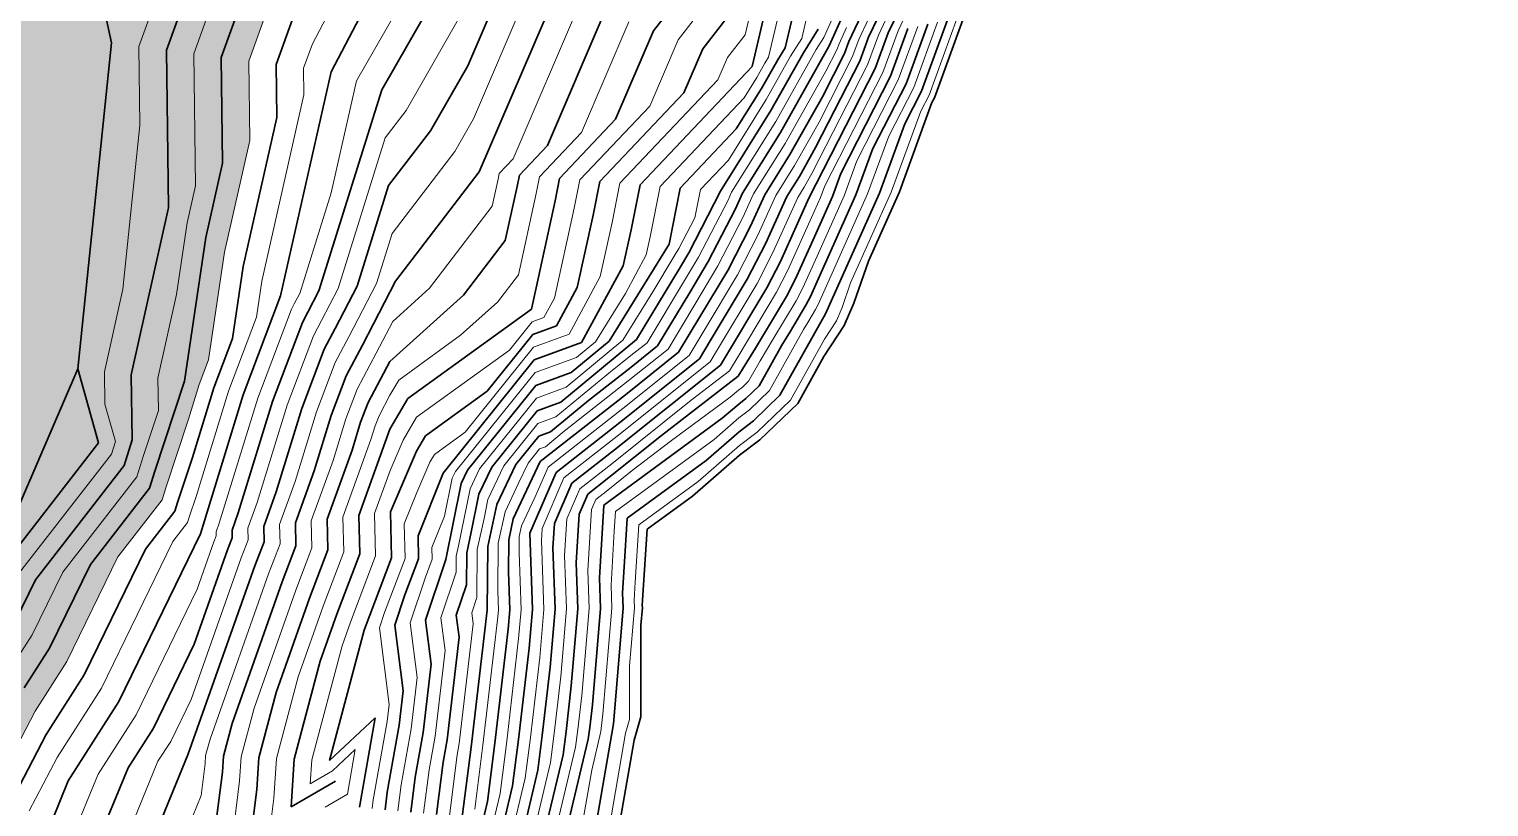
# Model space of a CAD drawing. Header units: millimetres. Extents: x -859836 to 307983, y -308065 to 649894.
# Drawn here: x -597752 to -501243, y -78837 to -27397 of the extents above; entities that cross this region are included whole.
import ezdxf

# ---------------------------------------------------------------- set-up
doc = ezdxf.new("R2010")
doc.units = ezdxf.units.MM
for name, color, linetype, lineweight in [('A-DETL-MBND', 5, 'Continuous', 9), ('C-TOPO', 7, 'Continuous', 9), ('C-TOPO-MAJR', 7, 'Continuous', 35), ('C-TOPO-MINR', 7, 'Continuous', 9)]:
    doc.layers.add(name, color=color, linetype=linetype, lineweight=lineweight)

msp = doc.modelspace()

# ---------------------------------------------------------------- hatches: boundary and pattern name
at = {"layer": 'A-DETL-MBND', "transparency": 33554585}
h = msp.add_hatch(color=1, dxfattribs=at)
h.paths.add_polyline_path([(-759872, -147838), (-751409, -147225), (-749609, -147143), (-733854, -145290), (-730653, -145570), (-721745, -145172), (-720814, -144887), (-719370, -144842), (-700946, -141995), (-695529, -141498), (-691142, -140868), (-678862, -139709), (-676064, -138561), (-673339, -137902), (-666588, -136592), (-665513, -135889), (-664558, -135218), (-662197, -133772), (-661519, -132852), (-659949, -130928), (-651084, -125443), (-650822, -125228), (-650213, -124939), (-646382, -122722), (-642214, -121295), (-640352, -120839), (-632919, -116639), (-632407, -116545), (-631232, -115977), (-624031, -110102), (-618435, -105784), (-615716, -103869), (-610671, -99638), (-609303, -97431), (-608187, -95168), (-606545, -92038), (-605546, -89814), (-602862, -83094), (-597357, -72506), (-595184, -69076), (-591888, -62294), (-588957, -58521), (-588686, -57663), (-586782, -51788), (-586421, -50671), (-585891, -49261), (-584837, -42142), (-583168, -34750), (-583236, -29503), (-581474, -24626), (-579291, -20446), (-577288, -10529), (-577844, -8379), (-576716, -5129), (-576923, -622), (-576761, 3433), (-577514, 8400), (-584433, 17478), (-591451, 26894), (-592059, 27631), (-594253, 29365), (-596698, 31520), (-606682, 39522), (-614114, 48456), (-617877, 53657), (-619367, 54812), (-621388, 57245), (-626371, 64609), (-630225, 76139), (-631882, 80641), (-631321, 82021), (-631047, 88615), (-629216, 99080), (-628971, 99848), (-627656, 101469), (-625202, 104951), (-622310, 108328), (-621916, 108853), (-618287, 112790), (-616954, 119597), (-611965, 123985), (-607391, 123672), (-603528, 125761), (-599346, 128280), (-596175, 130112), (-593901, 131920), (-587341, 139484), (-579017, 149394), (-573792, 168423), (-559581, 167597), (-555765, 171191), (-554261, 171958), (-551262, 173126), (-545079, 176205), (-536568, 178750), (-529133, 181370), (-526344, 189128), (-597518, 189128), (-597518, 207194), (-600686, 199575), (-609478, 188948), (-615919, 179175), (-616544, 177848), (-622914, 167950), (-630994, 157392), (-633191, 154309), (-645163, 133248), (-651286, 125168), (-651764, 119294), (-657364, 118029), (-668886, 104497), (-672322, 98230), (-678809, 91777), (-686744, 84898), (-689449, 82017), (-695207, 77404), (-695380, 71893), (-694273, 69271), (-689492, 45636), (-683652, 33844), (-677737, 19772), (-662028, -2904), (-651984, -24980), (-650691, -30222), (-651908, -42347), (-653635, -63919), (-656698, -68818), (-662024, -76036), (-666896, -86650), (-667567, -88913), (-681751, -105555), (-682213, -106748), (-682594, -107406), (-685917, -108622), (-692036, -110612), (-701719, -112727), (-713390, -117126), (-713858, -117303), (-715899, -118114), (-726309, -122425), (-732752, -123814), (-746954, -124818), (-750353, -125277), (-753407, -127865), (-764669, -132928), (-770641, -133394), (-784358, -129387), (-766211, -147534), (-765162, -147452), (-761763, -147700)])
h.paths.add_polyline_path([(-165073, -63985), (-152433, -63128), (-147212, -62558), (-145468, -61769), (-136004, -54982), (-133768, -53767), (-129949, -51511), (-119584, -45141), (-108212, -38110), (-106147, -37513), (-103534, -36430), (-95440, -33679), (-85435, -28121), (-81217, -27620), (-70310, -23490), (-69569, -23057), (-66354, -22120), (-63531, -20738), (-60354, -18737), (-51173, -14112), (-47726, -11549), (-46080, -8030), (-42098, 1247), (-71582, -3952), (-102491, 171344), (-31433, 183873), (-10665, 66090), (-8344, 71188), (-5480, 80840), (-4976, 82926), (-4345, 84088), (-2338, 91567), (-1942, 95428), (-648, 97607), (-1071, 98220), (-2510, 100800), (-3468, 101999), (-4531, 105589), (-4872, 106391), (-4883, 106838), (-4266, 108209), (-3836, 109670), (-3397, 110774), (-3406, 111243), (-3028, 112006), (-3263, 112804), (-5003, 115819), (-4795, 118868), (-5263, 125250), (-6517, 126820), (-6835, 127207), (-7506, 127369), (-7948, 127596), (-9992, 128520), (-10488, 129121), (-11669, 131806), (-11797, 132101), (-12046, 133135), (-12559, 133970), (-14267, 135969), (-16205, 140122), (-18451, 143457), (-18982, 145256), (-19057, 146525), (-18964, 150253), (-18988, 154876), (-19576, 155921), (-19786, 160906), (-20496, 162914), (-20826, 165369), (-20799, 166915), (-20107, 172970), (-19517, 173820), (-19312, 174558), (-18670, 176101), (-17060, 179067), (-15517, 180705), (-13911, 185702), (-4262, 188301), (-1645, 188923), (-105, 188210), (8503, 183584), (10926, 183912), (12005, 184043), (13640, 184361), (15131, 185109), (17172, 186245), (21649, 186967), (26966, 189922), (27822, 190382), (28403, 191056), (32119, 193617), (35169, 195832), (37685, 197143), (44902, 200225), (45756, 200160), (48502, 199127), (50290, 198574), (51191, 198365), (51921, 198324), (52221, 198344), (54759, 197846), (56032, 196790), (56464, 196469), (57692, 196367), (59108, 196361), (60941, 197154), (66233, 199839), (70130, 201192), (73048, 200979), (76924, 206128), (82127, 208080), (85344, 208780), (86075, 208372), (88573, 207914), (89729, 206890), (91276, 205317), (93776, 203937), (94137, 202344), (94391, 199786), (122336, 197831), (121797, 189716), (125647, 199482), (126089, 201383), (126324, 204787), (126905, 208036), (127554, 210427), (128482, 214073), (128746, 220996), (128473, 222544), (126624, 223852), (126936, 229764), (121612, 232554), (119877, 233364), (114690, 236608), (111762, 238823), (110636, 246522), (110029, 247546), (108783, 253509), (107371, 255011), (105531, 255323), (97841, 258447), (94527, 260036), (90352, 264357), (89017, 265316), (86132, 267662), (83932, 268416), (81219, 269590), (78181, 270815), (77485, 271254), (76016, 271688), (70070, 272996), (65720, 273763), (60235, 273305), (58972, 273395), (52899, 270581), (50487, 269940), (48782, 269681), (44888, 271379), (44155, 271664), (36008, 276151), (32279, 278102), (30572, 279889), (26209, 282046), (25647, 282628), (25305, 282619), (16014, 287701), (12948, 288678), (12218, 290013), (5109, 293561), (1173, 293491), (996, 295848), (-846, 297677), (-3706, 301772), (-4254, 303671), (-5166, 310755), (-5514, 312595), (-5824, 313912), (-11263, 323566), (-11006, 329168), (-11128, 331667), (-19570, 300160), (-119951, 327057), (-119803, 323213), (-126677, 316885), (-131916, 309583), (-138039, 307127), (-139811, 306218), (-145009, 304770), (-152454, 299923), (-155529, 293631), (-156974, 291356), (-164244, 289138), (-169538, 285729), (-171473, 283227), (-175794, 279460), (-179077, 276921), (-181978, 270226), (-183799, 266060), (-186962, 261812), (-188195, 260364), (-189518, 257544), (-192219, 254304), (-192584, 253707), (-193666, 250905), (-195467, 243388), (-196196, 242827), (-194515, 241920), (-193117, 240272), (-191870, 238552), (-189445, 238099), (-187379, 238829), (-181196, 237496), (-175260, 234188), (-174712, 233864), (-173921, 232781), (-172965, 231563), (-172393, 230212), (-171401, 229395), (-170346, 228036), (-168731, 226171), (-166947, 224795), (-166149, 223746), (-163251, 221790), (-159390, 213002), (-157244, 207107), (-158125, 203750), (-158684, 200374), (-157805, 198095), (-156223, 195786), (-156238, 193540), (-155648, 190949), (-154491, 184489), (-154880, 182143), (-154447, 180199), (-153070, 178898), (-149834, 176505), (-139965, 171530), (-138126, 170600), (-129357, 164765), (-128806, 164582), (-125625, 162125), (-121962, 159155), (-118169, 147987), (-115529, 142356), (-110100, 136364), (-104170, 130983), (-102874, 130179), (-102493, 125049), (-102587, 124307), (-102565, 123298), (-101236, 116731), (-101075, 108354), (-100903, 103207), (-100752, 100763), (-102347, 94828), (-103663, 92538), (-105020, 75873), (-113779, 78871), (-115927, 80336), (-116767, 79773), (-118030, 78279), (-120019, 71407), (-121727, 70570), (-124911, 67739), (-132123, 62869), (-134503, 61669), (-142143, 63655), (-144511, 65162), (-146330, 66255), (-93930, -25754), (-156629, -61462), (-204703, 22951), (-203169, 15882), (-200858, 9097), (-201011, 7340), (-201672, 4283), (-201800, 3453), (-202205, -1962), (-203074, -4336), (-205085, -7779), (-205398, -8805), (-204303, -12916), (-199204, -23507), (-197559, -24806), (-188446, -36297), (-186232, -39786), (-180001, -45528), (-178692, -50309), (-178316, -54011), (-176500, -58311), (-174921, -60229), (-168457, -62865), (-166443, -63531)])
h.paths.add_polyline_path([(-36382, 9575), (-36325, 9655), (-34497, 11838), (-31400, 15158), (-30158, 17103), (-28972, 19503), (-28725, 20204), (-24454, 28194), (-23969, 29653), (-22045, 35862), (-19945, 43004), (-18884, 49386), (-18505, 51142), (-18308, 51427), (-16088, 53703), (-14034, 56286), (-13124, 58389), (-12183, 60477), (-11466, 63512), (-44854, 57625), (-36383, 9584)])
h.paths.add_polyline_path([(-209307, 23977), (-205832, 24933), (-214036, 39337), (-155029, 72942), (-156196, 75860), (-157267, 77483), (-160083, 79252), (-162327, 81007), (-168562, 82322), (-171974, 82266), (-174895, 81970), (-178745, 82443), (-179832, 82459), (-182806, 83026), (-187870, 82820), (-190987, 82764), (-196740, 84867), (-206215, 90085), (-217797, 93191), (-220523, 94762), (-239193, 68099), (-236586, 66371), (-231472, 54327), (-229323, 51595), (-228392, 47968), (-224245, 38986), (-223941, 37016), (-223700, 36083), (-223413, 35510), (-223235, 34196), (-219932, 30913), (-219720, 30002), (-218890, 29933), (-218583, 30355), (-217413, 29932), (-217322, 28983), (-216667, 27680), (-215596, 26462), (-211752, 24276), (-211629, 24261)])
h.paths.add_polyline_path([(-104493, 32511), (-108740, 34478), (-111033, 34745), (-118279, 38197), (-121109, 39560), (-122686, 40146), (-124886, 42576), (-127774, 45075), (-127284, 49019), (-127353, 51467), (-126249, 53628), (-124638, 56522), (-122874, 56919), (-121333, 61662), (-118149, 64493), (-116851, 64289), (-109895, 61749), (-101431, 62897), (-97222, 57624), (-96994, 51839), (-95461, 45135), (-95182, 39024), (-97809, 35660), (-102505, 32673), (-103546, 32588)])
h.paths.add_polyline_path([(113952, 54850), (115144, 57676), (119371, 59200), (123981, 58308), (134122, 70221), (135206, 75484), (130794, 79482), (129640, 81238), (129018, 81691), (127052, 82907), (123829, 87412), (118436, 89438), (114649, 87913), (114523, 86104), (79787, 88533), (80974, 86559), (82982, 83414), (85870, 80693), (86415, 79732), (87156, 79254), (93254, 77937), (101112, 77088), (101690, 76657), (110303, 71926), (111655, 70038), (112330, 66003), (112029, 63955), (112025, 61722), (110833, 58895), (111202, 55882), (113573, 54992)])
h.paths.add_polyline_path([(46473, 90893), (46450, 90966), (46450, 90942)])
h.paths.add_polyline_path([(114914, 91699), (116742, 96586), (117222, 99339), (116281, 100813), (115714, 103134), (115083, 94112)])
h.paths.add_polyline_path([(77815, 91772), (81254, 140961), (77947, 134003), (77391, 132850), (76263, 127858), (75504, 126378), (70686, 116776), (69491, 114040), (69325, 112455), (69905, 111212), (72496, 104740), (73767, 102718), (74214, 102059), (75304, 98529), (75680, 97769), (77652, 92229)])
h.paths.add_polyline_path([(-430559, 174792), (-396358, 223636), (-410299, 232491), (-417613, 235355), (-425156, 238606), (-444149, 250578), (-452510, 252436), (-452510, 191303), (-451929, 191053), (-450916, 184024), (-444554, 181215), (-442283, 180124), (-434174, 176436)])
h.paths.add_polyline_path([(-462933, 188895), (-462489, 189128), (-463513, 189128)])
h.paths.add_polyline_path([(20902, 189411), (-15527, 199172), (-17080, 193377), (-157146, 230908), (-144206, 279204), (-133097, 276228), (-125333, 305205), (85106, 248818), (77341, 219841), (66233, 222817), (60021, 199635), (26079, 208730), (21836, 192894)])
h.paths.add_polyline_path([(-305163, 308526), (-297168, 312758), (-330807, 321772), (-305961, 308938)])
h.paths.add_polyline_path([(-101365, 344853), (-99267, 352685), (-106132, 348019), (-107260, 346432), (-107015, 346367)])
h.paths.add_polyline_path([(-77617, 359195), (-72055, 379953), (-74944, 376393), (-78127, 372078), (-79002, 371144), (-83284, 366025), (-86114, 364172), (-90178, 362561), (-78095, 359323)])
h.paths.add_polyline_path([(-70949, 384081), (-49147, 465447), (10755, 449396), (10427, 451476), (10340, 452557), (9561, 454240), (5848, 461010), (3088, 465731), (3916, 466341), (3829, 466873), (4301, 472115), (5273, 480727), (5235, 481311), (1254, 490409), (398, 499801), (248, 500675), (1538, 508051), (2399, 515172), (5336, 526780), (6042, 528818), (11319, 535892), (14764, 542803), (21028, 556609), (22026, 559450), (25679, 567225), (23762, 595967), (26857, 602002), (42608, 602571), (44738, 607162), (48181, 613963), (49550, 615647), (53154, 622325), (47956, 649894), (47874, 649894), (42817, 647426), (40858, 646138), (35158, 640491), (29786, 634475), (27764, 633773), (23010, 631806), (12648, 627092), (6576, 623443), (5459, 622546), (3132, 622423), (937, 621697), (-3757, 621182), (-10336, 620725), (-17509, 618636), (-20466, 617651), (-26978, 615727), (-29360, 614862), (-36198, 612616), (23495, 596621), (-6839, 483415), (-62468, 498321), (-61154, 491830), (-59928, 489468), (-56843, 481884), (-56752, 481249), (-55996, 465839), (-55728, 464742), (-55062, 458604), (-54604, 453643), (-54849, 452204), (-55585, 448717), (-57347, 441004), (-59178, 436511), (-62836, 421846), (-64420, 417337), (-65373, 414138), (-67663, 409612), (-67833, 408961), (-68221, 406728), (-67446, 402371), (-67164, 401641), (-67454, 400728), (-68102, 398277), (-69211, 394395), (-69530, 393435), (-70271, 388744), (-70595, 386619)])
h.paths.add_polyline_path([(-72390, 518021), (-67541, 536118), (-118601, 549800), (-111350, 544573), (-102792, 541248), (-98322, 538930), (-89693, 534294), (-86179, 534292), (-80614, 527648), (-74938, 522052), (-72698, 518856)])
h.paths.add_polyline_path([(-136180, 559285), (-135118, 563249), (-136667, 559600)])
h.paths.add_polyline_path([(-54600, 584415), (-47886, 609472), (-50553, 609641), (-55313, 609698), (-62008, 606325), (-64948, 609251), (-80643, 608301), (-83770, 607896), (-87388, 606897), (-94432, 606828), (-97621, 607514), (-101540, 606576), (-111704, 601349), (-115028, 602044), (-116464, 600991), (-56960, 585047)])
h.paths.add_polyline_path([(-105893, 632098), (-77034, 642660), (-60117, 645580), (-52045, 639137), (-36907, 649894), (-98339, 649894), (-105228, 633665)])

# ---------------------------------------------------------------- linework, layer by layer
at = {"layer": 'C-TOPO', "lineweight": 35}
for p, q in [((-535934, -26542), (-537898, -31929)), ((-538062, -32251), (-540217, -38146)), ((-537898, -31929), (-538062, -32251)), ((-540217, -38146), (-542268, -42742)), ((-542268, -42742), (-543218, -45522)), ((-543218, -45522), (-543863, -46999)), ((-543863, -46999), (-545209, -49057)), ((-545209, -49057), (-546937, -52151)), ((-546937, -52151), (-549442, -54558)), ((-549442, -54558), (-550778, -55581)), ((-550778, -55581), (-553887, -58282)), ((-553887, -58282), (-556890, -60480)), ((-556890, -60480), (-557191, -65156)), ((-557191, -65156), (-557212, -65515)), ((-557212, -65515), (-557207, -65666)), ((-557207, -65666), (-557303, -66814)), ((-557303, -66814), (-557303, -72874)), ((-557303, -72874), (-557760, -74419)), ((-557760, -74419), (-559106, -82187))]:
    msp.add_line(p, q, dxfattribs=at)
at = {"layer": 'C-TOPO-MAJR'}
for p, q in [((-588682, -28783), (-585181, -19090)), ((-593750, -21697), (-592313, -28303)), ((-577790, -30223), (-573417, -21851)), ((-556472, -27510), (-551760, -21429)), ((-540949, -27645), (-537926, -21233)), ((-585051, -29263), (-582702, -22760)), ((-574440, -31411), (-569501, -22788)), ((-568749, -29812), (-566244, -23968)), ((-549957, -29870), (-548412, -23321)), ((-542252, -27932), (-540237, -23657)), ((-567997, -36837), (-562986, -25149)), ((-553214, -28690), (-550858, -25650)), ((-547768, -28634), (-546995, -25359)), ((-544857, -28504), (-543666, -25856)), ((-581421, -29743), (-580246, -26492)), ((-563487, -35095), (-559729, -26329)), ((-543554, -28218), (-542547, -26081)), ((-538761, -31504), (-537041, -26786)), ((-558977, -33354), (-556472, -27510)), ((-546557, -28960), (-545579, -27397)), ((-542825, -29504), (-542252, -27932)), ((-541809, -30004), (-540949, -27645)), ((-540793, -30504), (-539646, -27359)), ((-539777, -31004), (-538344, -27072)), ((-592313, -28303), (-594544, -49873)), ((-588547, -39209), (-588682, -28783)), ((-554467, -31612), (-553214, -28690)), ((-548257, -29415), (-547768, -28634)), ((-548079, -34227), (-544857, -28504)), ((-543841, -29004), (-543554, -28218)), ((-584961, -36258), (-585051, -29263)), ((-581375, -33241), (-581421, -29743)), ((-571218, -34124), (-568749, -29812)), ((-557361, -37691), (-549957, -29870)), ((-549331, -31323), (-548257, -29415)), ((-548705, -32775), (-546557, -28960)), ((-545753, -35224), (-542825, -29504)), ((-545305, -31864), (-543841, -29004)), ((-581133, -45032), (-577790, -30223)), ((-546202, -38583), (-541809, -30004)), ((-544088, -36938), (-540793, -30504)), ((-578599, -44711), (-574440, -31411)), ((-560020, -37477), (-554467, -31612)), ((-551000, -33994), (-549331, -31323)), ((-541973, -35294), (-539777, -31004)), ((-539859, -33649), (-538761, -31504)), ((-552043, -38118), (-548705, -32775)), ((-547453, -35679), (-545305, -31864)), ((-583602, -43106), (-581375, -33241)), ((-562679, -37264), (-558977, -33354)), ((-541538, -38242), (-539859, -33649)), ((-573986, -37739), (-571218, -34124)), ((-554702, -37904), (-551000, -33994)), ((-550582, -38234), (-548079, -34227)), ((-565338, -37051), (-563487, -35095)), ((-549122, -38350), (-547453, -35679)), ((-546827, -37131), (-545753, -35224)), ((-543093, -38356), (-541973, -35294)), ((-586071, -41179), (-584961, -36258)), ((-573531, -44068), (-567997, -36837)), ((-565485, -37793), (-565338, -37051)), ((-562974, -38749), (-562679, -37264)), ((-560462, -39705), (-560020, -37477)), ((-547662, -38467), (-546827, -37131)), ((-544647, -38470), (-544088, -36938)), ((-576065, -44389), (-573986, -37739)), ((-566272, -41376), (-565485, -37793)), ((-557950, -40661), (-557361, -37691)), ((-555439, -41617), (-554702, -37904)), ((-554147, -42194), (-552043, -38118)), ((-551052, -39277), (-550582, -38234)), ((-550061, -40437), (-549122, -38350)), ((-549070, -41597), (-547662, -38467)), ((-548079, -42756), (-546202, -38583)), ((-545836, -41134), (-544647, -38470)), ((-545471, -43684), (-543093, -38356)), ((-545106, -46235), (-541538, -38242)), ((-591010, -50272), (-588557, -39312)), ((-588557, -39312), (-588547, -39209)), ((-564548, -45915), (-562974, -38749)), ((-552856, -42771), (-551052, -39277)), ((-561512, -44482), (-560462, -39705)), ((-551564, -43349), (-550061, -40437)), ((-587477, -50671), (-586071, -41179)), ((-569040, -44992), (-566272, -41376)), ((-558475, -43050), (-557950, -40661)), ((-547088, -43916), (-545836, -41134)), ((-559409, -48027), (-555439, -41617)), ((-554759, -43217), (-554147, -42194)), ((-550272, -43926), (-549070, -41597)), ((-584305, -47851), (-583602, -43106)), ((-561225, -48129), (-558475, -43050)), ((-557593, -47924), (-554759, -43217)), ((-554079, -44816), (-552856, -42771)), ((-553399, -46416), (-551564, -43349)), ((-548981, -44503), (-548079, -42756)), ((-577516, -47205), (-576065, -44389)), ((-575708, -48291), (-573531, -44068)), ((-552720, -48016), (-550272, -43926)), ((-547689, -45080), (-547088, -43916)), ((-546097, -45075), (-545471, -43684)), ((-583598, -51580), (-581133, -45032)), ((-579325, -46118), (-578599, -44711)), ((-573900, -49378), (-569040, -44992)), ((-562886, -47022), (-561512, -44482)), ((-556205, -48347), (-554079, -44816)), ((-552040, -49616), (-548981, -44503)), ((-549728, -48489), (-547689, -45080)), ((-546398, -45658), (-546097, -45075)), ((-579686, -46796), (-579325, -46118)), ((-572725, -51837), (-564548, -45915)), ((-548110, -51616), (-545106, -46235)), ((-547417, -47362), (-546398, -45658)), ((-581658, -52034), (-579686, -46796)), ((-578240, -48560), (-577516, -47205)), ((-564451, -47596), (-562886, -47022)), ((-554816, -48770), (-553399, -46416)), ((-585537, -51125), (-584305, -47851)), ((-567462, -51336), (-564451, -47596)), ((-564354, -49277), (-561225, -48129)), ((-562595, -52065), (-557593, -47924)), ((-561910, -50097), (-559409, -48027)), ((-553428, -49193), (-552720, -48016)), ((-547989, -48296), (-547417, -47362)), ((-579719, -52489), (-578240, -48560)), ((-576793, -50324), (-575708, -48291)), ((-558689, -53404), (-553428, -49193)), ((-558324, -51578), (-554816, -48770)), ((-557958, -49751), (-556205, -48347)), ((-550871, -50358), (-549728, -48489)), ((-549491, -50987), (-547989, -48296)), ((-594544, -49873), (-600977, -64824)), ((-593160, -54762), (-594544, -49873)), ((-575347, -52088), (-573900, -49378)), ((-570376, -56756), (-564354, -49277)), ((-564257, -50958), (-561910, -50097)), ((-560780, -51962), (-557958, -49751)), ((-559055, -55231), (-552040, -49616)), ((-590948, -54537), (-591010, -50272)), ((-589437, -56625), (-587477, -50671)), ((-586956, -55724), (-585537, -51125)), ((-577779, -52943), (-576793, -50324)), ((-568773, -56567), (-564257, -50958)), ((-555934, -54267), (-550871, -50358)), ((-550370, -51832), (-549491, -50987)), ((-586435, -60776), (-583598, -51580)), ((-583928, -59392), (-581658, -52034)), ((-575840, -53398), (-575347, -52088)), ((-573900, -53852), (-572725, -51837)), ((-571550, -54296), (-567462, -51336)), ((-564160, -52639), (-562595, -52065)), ((-563966, -56000), (-558324, -51578)), ((-563281, -54033), (-560780, -51962)), ((-550839, -52191), (-550370, -51832)), ((-549868, -53306), (-548110, -51616)), ((-581421, -58007), (-579719, -52489)), ((-578914, -56622), (-577779, -52943)), ((-567171, -56378), (-564160, -52639)), ((-551930, -53138), (-550839, -52191)), ((-576407, -55237), (-575840, -53398)), ((-575960, -59563), (-573900, -53852)), ((-564063, -54319), (-563281, -54033)), ((-562917, -56718), (-558689, -53404)), ((-559763, -58873), (-551930, -53138)), ((-552988, -55919), (-550806, -54023)), ((-550806, -54023), (-549868, -53306)), ((-600977, -64824), (-593160, -54762)), ((-591479, -56265), (-590941, -54560)), ((-590941, -54560), (-590948, -54537)), ((-572138, -55304), (-571550, -54296)), ((-565569, -56189), (-564063, -54319)), ((-559420, -57058), (-555934, -54267)), ((-587936, -58701), (-586956, -55724)), ((-578055, -59805), (-576407, -55237)), ((-573865, -59320), (-572138, -55304)), ((-561867, -57436), (-559055, -55231)), ((-558210, -59742), (-552988, -55919)), ((-597341, -63812), (-591479, -56265)), ((-589797, -57769), (-589437, -56625)), ((-580150, -60048), (-578914, -56622)), ((-572037, -60902), (-570376, -56756)), ((-569196, -57453), (-568773, -56567)), ((-568015, -58151), (-567171, -56378)), ((-566835, -58848), (-565569, -56189)), ((-565744, -59789), (-563966, -56000)), ((-564653, -60730), (-562917, -56718)), ((-593706, -62800), (-589797, -57769)), ((-570208, -62484), (-569196, -57453)), ((-563022, -60105), (-561867, -57436)), ((-560818, -58154), (-559420, -57058)), ((-588116, -59273), (-587936, -58701)), ((-582245, -60291), (-581421, -58007)), ((-568522, -60666), (-568015, -58151)), ((-567431, -61607), (-566835, -58848)), ((-561392, -59480), (-560818, -58154)), ((-590071, -61788), (-588116, -59273)), ((-584340, -60534), (-583928, -59392)), ((-578007, -61842), (-578055, -59805)), ((-575900, -62108), (-575960, -59563)), ((-573793, -62374), (-573865, -59320)), ((-566042, -61168), (-565744, -59789)), ((-561585, -62703), (-561392, -59480)), ((-560050, -63689), (-559765, -58903)), ((-559765, -58903), (-559763, -58873)), ((-558374, -62283), (-558210, -59742)), ((-591828, -71871), (-586435, -60776)), ((-584328, -61043), (-584340, -60534)), ((-582221, -61309), (-582245, -60291)), ((-580114, -61575), (-580150, -60048)), ((-568819, -62045), (-568522, -60666)), ((-564480, -65787), (-564653, -60730)), ((-563119, -61716), (-563022, -60105)), ((-584630, -61839), (-584328, -61043)), ((-582825, -62901), (-582221, -61309)), ((-581019, -63964), (-580114, -61575)), ((-572001, -62429), (-572037, -60902)), ((-567480, -65837), (-567431, -61607)), ((-566066, -63283), (-566042, -61168)), ((-562981, -65762), (-563119, -61716)), ((-594115, -70109), (-590071, -61788)), ((-586844, -68085), (-584630, -61839)), ((-579214, -65026), (-578007, -61842)), ((-577409, -66088), (-575900, -62108)), ((-575603, -67151), (-573793, -62374)), ((-572906, -64817), (-572001, -62429)), ((-571542, -66494), (-570208, -62484)), ((-568844, -64160), (-568819, -62045)), ((-561481, -65737), (-561585, -62703)), ((-558516, -64676), (-558374, -62283)), ((-596402, -68348), (-593706, -62800)), ((-587253, -75394), (-582825, -62901)), ((-565980, -65812), (-566066, -63283)), ((-559982, -65712), (-560050, -63689)), ((-598689, -66586), (-597341, -63812)), ((-584341, -73333), (-581019, -63964)), ((-569511, -66165), (-568844, -64160)), ((-581428, -71272), (-579214, -65026)), ((-573573, -66822), (-572906, -64817)), ((-558482, -65687), (-558516, -64676)), ((-578516, -69212), (-577409, -66088)), ((-571174, -69395), (-571542, -66494)), ((-569327, -67616), (-569511, -66165)), ((-568531, -74890), (-567480, -65837)), ((-566086, -67087), (-565980, -65812)), ((-564693, -68338), (-564480, -65787)), ((-563300, -69588), (-562981, -65762)), ((-561907, -70838), (-561481, -65737)), ((-560513, -72089), (-559982, -65712)), ((-559120, -73339), (-558482, -65687)), ((-577901, -75782), (-575603, -67151)), ((-573022, -71174), (-573573, -66822)), ((-566963, -74632), (-566086, -67087)), ((-598081, -70969), (-596402, -68348)), ((-589540, -73633), (-586844, -68085)), ((-570116, -74406), (-569327, -67616)), ((-565394, -74373), (-564693, -68338)), ((-580239, -75685), (-578516, -69212)), ((-571700, -73922), (-571174, -69395)), ((-596633, -74042), (-594115, -70109)), ((-563826, -74115), (-563300, -69588)), ((-582577, -75588), (-581428, -71272)), ((-573285, -73437), (-573022, -71174)), ((-562257, -73856), (-561907, -70838)), ((-595184, -77114), (-591828, -71871)), ((-560689, -73597), (-560513, -72089)), ((-584915, -75491), (-584341, -73333)), ((-574869, -72953), (-577901, -75782)), ((-575923, -78869), (-574869, -72953)), ((-560829, -83203), (-559120, -73339)), ((-600303, -81101), (-596633, -74042)), ((-591219, -76254), (-589540, -73633)), ((-574075, -77874), (-573285, -73437)), ((-572227, -76880), (-571700, -73922)), ((-564120, -76421), (-563826, -74115)), ((-562454, -75394), (-562257, -73856)), ((-560787, -74366), (-560689, -73597)), ((-570379, -75885), (-570116, -74406)), ((-569120, -79503), (-568531, -74890)), ((-567454, -78476), (-566963, -74632)), ((-565787, -77448), (-565394, -74373)), ((-562002, -79466), (-560787, -74366)), ((-594184, -92261), (-587253, -75394)), ((-584980, -76542), (-584915, -75491)), ((-582707, -77689), (-582577, -75588)), ((-580434, -78837), (-580239, -75685)), ((-570821, -79344), (-570379, -75885)), ((-564883, -85593), (-562454, -75394)), ((-600722, -90978), (-595184, -77114)), ((-594684, -84688), (-591219, -76254)), ((-585513, -80799), (-584980, -76542)), ((-580434, -78837), (-577509, -77130)), ((-572522, -79186), (-572227, -76880)), ((-565942, -84070), (-564120, -76421)), ((-583773, -86205), (-582707, -77689)), ((-574222, -79027), (-574075, -77874)), ((-567002, -82548), (-565787, -77448)), ((-568061, -81025), (-567454, -78476))]:
    msp.add_line(p, q, dxfattribs=at)
at = {"layer": 'C-TOPO-MINR'}
for p, q in [((-586867, -29023), (-583930, -20894)), ((-579018, -28358), (-575375, -21383)), ((-540298, -27502), (-537577, -21731)), ((-550408, -27760), (-549120, -22302)), ((-541600, -27788), (-539082, -22445)), ((-590497, -28543), (-588747, -23697)), ((-554843, -28100), (-551309, -23539)), ((-583236, -29503), (-581474, -24626)), ((-568373, -33325), (-564615, -24558)), ((-548862, -29252), (-547703, -24340)), ((-542903, -28075), (-541392, -24869)), ((-565742, -35966), (-561358, -25739)), ((-576115, -30817), (-573646, -26506)), ((-572829, -32767), (-569125, -26300)), ((-561232, -34225), (-558100, -26919)), ((-546673, -28015), (-546287, -26378)), ((-545218, -27951), (-544622, -26626)), ((-539269, -31254), (-537692, -26929)), ((-538253, -31754), (-536390, -26642)), ((-551586, -29280), (-550408, -27760)), ((-545707, -28732), (-545218, -27951)), ((-544206, -28361), (-543702, -27292)), ((-542317, -29754), (-541600, -27788)), ((-541301, -30254), (-540298, -27502)), ((-540285, -30754), (-538995, -27215)), ((-590430, -33756), (-590497, -28543)), ((-579606, -29983), (-579018, -28358)), ((-556722, -32483), (-554843, -28100)), ((-548392, -33501), (-545707, -28732)), ((-547407, -29187), (-546673, -28015)), ((-545081, -30184), (-544349, -28754)), ((-544349, -28754), (-544206, -28361)), ((-543333, -29254), (-542903, -28075)), ((-586753, -37767), (-586867, -29023)), ((-583168, -34750), (-583236, -29503)), ((-552212, -30741), (-551586, -29280)), ((-549644, -30596), (-549107, -29643)), ((-549107, -29643), (-548862, -29252)), ((-549018, -32049), (-547407, -29187)), ((-545978, -36903), (-542317, -29754)), ((-545529, -33544), (-543333, -29254)), ((-579583, -31732), (-579606, -29983)), ((-577787, -38221), (-576115, -30817)), ((-558690, -37584), (-552212, -30741)), ((-550478, -31932), (-549644, -30596)), ((-547766, -34953), (-545081, -30184)), ((-545145, -37761), (-541301, -30254)), ((-543030, -36116), (-540285, -30754)), ((-582368, -44069), (-579583, -31732)), ((-540916, -34471), (-539269, -31254)), ((-538802, -32826), (-538253, -31754)), ((-574213, -34575), (-572829, -32767)), ((-561349, -37371), (-556722, -32483)), ((-556031, -37798), (-550478, -31932)), ((-551521, -36056), (-549018, -32049)), ((-591551, -44593), (-590430, -33756)), ((-569608, -35480), (-568373, -33325)), ((-551313, -38176), (-548392, -33501)), ((-547140, -36405), (-545529, -33544)), ((-540761, -38185), (-538802, -32826)), ((-577332, -44550), (-574213, -34575)), ((-564008, -37157), (-561232, -34225)), ((-542315, -38299), (-540916, -34471)), ((-584837, -42142), (-583168, -34750)), ((-573758, -40904), (-569608, -35480)), ((-549852, -38292), (-547766, -34953)), ((-566667, -36944), (-565742, -35966)), ((-553372, -38011), (-551521, -36056)), ((-548392, -38409), (-547140, -36405)), ((-543870, -38413), (-543030, -36116)), ((-567135, -39107), (-566741, -37315)), ((-566741, -37315), (-566667, -36944)), ((-564229, -38271), (-564008, -37157)), ((-561718, -39227), (-561349, -37371)), ((-559206, -40183), (-558690, -37584)), ((-546515, -37857), (-545978, -36903)), ((-587306, -40216), (-586753, -37767)), ((-579866, -44871), (-577787, -38221)), ((-565410, -43646), (-564229, -38271)), ((-556695, -41139), (-556031, -37798)), ((-553741, -39867), (-553372, -38011)), ((-551547, -38698), (-551313, -38176)), ((-550556, -39857), (-549852, -38292)), ((-549565, -41017), (-548392, -38409)), ((-548574, -42176), (-546932, -38525)), ((-546932, -38525), (-546515, -37857)), ((-546019, -39858), (-545424, -38526)), ((-545654, -42409), (-543870, -38413)), ((-545424, -38526), (-545145, -37761)), ((-545289, -44960), (-542315, -38299)), ((-543437, -44180), (-540761, -38185)), ((-571285, -44530), (-567135, -39107)), ((-563030, -45199), (-561718, -39227)), ((-553501, -42483), (-551547, -38698)), ((-588005, -44939), (-587306, -40216)), ((-559993, -43766), (-559206, -40183)), ((-554793, -41905), (-553741, -39867)), ((-552210, -43060), (-550556, -39857)), ((-547583, -43336), (-546019, -39858)), ((-574798, -44229), (-573758, -40904)), ((-556957, -42333), (-556695, -41139)), ((-550918, -43637), (-549565, -41017)), ((-585891, -49261), (-584837, -42142)), ((-558332, -44873), (-556957, -42333)), ((-556516, -44770), (-555099, -42417)), ((-555099, -42417), (-554793, -41905)), ((-549627, -44214), (-548574, -42176)), ((-546592, -44496), (-545654, -42409)), ((-554419, -44016), (-553501, -42483)), ((-553739, -45616), (-552210, -43060)), ((-548335, -44792), (-547583, -43336)), ((-582719, -46442), (-582368, -44069)), ((-576612, -47748), (-574798, -44229)), ((-566794, -45453), (-565410, -43646)), ((-562056, -47576), (-559993, -43766)), ((-556899, -48135), (-554419, -44016)), ((-553059, -47216), (-550918, -43637)), ((-552380, -48816), (-549627, -44214)), ((-543996, -45816), (-543437, -44180)), ((-592777, -50073), (-591551, -44593)), ((-589244, -50471), (-588005, -44939)), ((-580229, -45575), (-579866, -44871)), ((-578421, -46662), (-577332, -44550)), ((-573715, -46723), (-571285, -44530)), ((-563717, -46469), (-563030, -45199)), ((-560317, -48078), (-558332, -44873)), ((-558501, -47975), (-556516, -44770)), ((-550884, -49052), (-548335, -44792)), ((-547043, -45369), (-546592, -44496)), ((-545601, -45655), (-545289, -44960)), ((-582628, -51807), (-580410, -45914)), ((-580410, -45914), (-580229, -45575)), ((-569224, -47646), (-566794, -45453)), ((-555510, -48558), (-553739, -45616)), ((-548573, -47925), (-547043, -45369)), ((-546262, -46798), (-545752, -45946)), ((-545752, -45946), (-545601, -45655)), ((-544375, -46684), (-543996, -45816)), ((-584567, -51352), (-582719, -46442)), ((-578963, -47678), (-578421, -46662)), ((-574804, -48834), (-573715, -46723)), ((-566005, -48625), (-564500, -46756)), ((-564500, -46756), (-563717, -46469)), ((-554122, -48981), (-553059, -47216)), ((-548801, -51302), (-546547, -47266)), ((-546547, -47266), (-546262, -46798)), ((-545167, -47895), (-544375, -46684)), ((-580688, -52262), (-578963, -47678)), ((-577517, -49442), (-576612, -47748)), ((-573312, -50607), (-569224, -47646)), ((-564403, -48437), (-562056, -47576)), ((-562253, -51081), (-558501, -47975)), ((-561567, -49113), (-560317, -48078)), ((-557776, -48837), (-556899, -48135)), ((-549430, -49327), (-548573, -47925)), ((-547420, -51931), (-545167, -47895)), ((-576070, -51206), (-574804, -48834)), ((-572138, -53067), (-566005, -48625)), ((-568919, -54046), (-564403, -48437)), ((-564306, -50117), (-561567, -49113)), ((-559186, -49943), (-557776, -48837)), ((-558507, -52491), (-554122, -48981)), ((-558141, -50664), (-555510, -48558)), ((-552734, -49404), (-552380, -48816)), ((-551456, -49987), (-550884, -49052)), ((-592746, -52205), (-592777, -50073)), ((-586507, -50898), (-585891, -49261)), ((-578749, -52716), (-577517, -49442)), ((-569574, -56661), (-564306, -50117)), ((-562938, -53049), (-559186, -49943)), ((-558872, -54318), (-552734, -49404)), ((-553987, -51942), (-551456, -49987)), ((-550181, -50672), (-549430, -49327)), ((-589212, -52624), (-589244, -50471)), ((-587216, -53197), (-586507, -50898)), ((-573900, -51615), (-573312, -50607)), ((-564209, -51798), (-562253, -51081)), ((-562373, -53981), (-558141, -50664)), ((-550855, -51274), (-550621, -51095)), ((-550621, -51095), (-550181, -50672)), ((-586696, -58250), (-584567, -51352)), ((-585182, -60084), (-582628, -51807)), ((-576809, -53171), (-576070, -51206)), ((-574623, -52970), (-573900, -51615)), ((-567972, -56473), (-564209, -51798)), ((-559238, -56144), (-553987, -51942)), ((-555380, -54662), (-551400, -51748)), ((-551400, -51748), (-550855, -51274)), ((-550119, -52569), (-548801, -51302)), ((-549618, -54043), (-547420, -51931)), ((-592050, -54661), (-592746, -52205)), ((-590187, -55587), (-589212, -52624)), ((-582675, -58699), (-580688, -52262)), ((-580168, -57314), (-578749, -52716)), ((-574870, -53625), (-574623, -52970)), ((-573019, -54578), (-572138, -53067)), ((-564112, -53479), (-562938, -53049)), ((-563442, -56359), (-558507, -52491)), ((-550822, -53107), (-550119, -52569)), ((-588686, -57663), (-587216, -53197)), ((-577661, -55930), (-576809, -53171)), ((-575153, -54545), (-574870, -53625)), ((-566370, -56284), (-564112, -53479)), ((-563624, -55016), (-562373, -53981)), ((-552459, -54528), (-550822, -53107)), ((-550790, -54940), (-549618, -54043)), ((-592319, -55514), (-592050, -54661)), ((-577007, -59684), (-575153, -54545)), ((-573882, -56586), (-573019, -54578)), ((-570963, -55526), (-568919, -54046)), ((-562392, -57077), (-558872, -54318)), ((-558986, -59308), (-552459, -54528)), ((-557881, -56593), (-555380, -54662)), ((-553517, -57309), (-550790, -54940)), ((-599159, -64318), (-592319, -55514)), ((-590638, -57017), (-590187, -55587)), ((-579102, -59927), (-577661, -55930)), ((-571257, -56030), (-570963, -55526)), ((-564767, -56095), (-564015, -55160)), ((-564015, -55160), (-563624, -55016)), ((-574912, -59441), (-573882, -56586)), ((-572120, -58038), (-571257, -56030)), ((-569786, -57105), (-569574, -56661)), ((-568605, -57802), (-567972, -56473)), ((-567425, -58499), (-566370, -56284)), ((-565401, -57424), (-564767, -56095)), ((-564309, -58365), (-563442, -56359)), ((-561343, -57795), (-559238, -56144)), ((-559603, -57971), (-557881, -56593)), ((-595524, -63306), (-590638, -57017)), ((-588957, -58521), (-588686, -57663)), ((-581198, -60170), (-580168, -57314)), ((-570292, -59620), (-569786, -57105)), ((-569365, -61575), (-568605, -57802)), ((-566290, -59319), (-565401, -57424)), ((-563837, -60417), (-562392, -57077)), ((-562207, -59792), (-561343, -57795)), ((-557434, -60176), (-553517, -57309)), ((-591888, -62294), (-588957, -58521)), ((-587186, -59739), (-586696, -58250)), ((-583293, -60412), (-582675, -58699)), ((-572951, -60111), (-572120, -58038)), ((-567679, -59757), (-567425, -58499)), ((-565198, -60259), (-564309, -58365)), ((-560577, -59168), (-560293, -58512)), ((-560293, -58512), (-559603, -57971)), ((-587276, -60025), (-587186, -59739)), ((-576954, -61975), (-577007, -59684)), ((-574847, -62241), (-574912, -59441)), ((-571122, -61693), (-570292, -59620)), ((-568125, -61826), (-567679, -59757)), ((-566736, -61388), (-566290, -59319)), ((-562352, -62210), (-562207, -59792)), ((-560818, -63196), (-560577, -59168)), ((-559069, -60593), (-558986, -59308)), ((-588253, -61282), (-587276, -60025)), ((-585388, -60655), (-585182, -60084)), ((-585382, -60910), (-585388, -60655)), ((-583275, -61176), (-583293, -60412)), ((-581168, -61442), (-581198, -60170)), ((-579061, -61709), (-579102, -59927)), ((-572897, -62402), (-572951, -60111)), ((-565347, -60949), (-565198, -60259)), ((-563886, -61223), (-563837, -60417)), ((-559283, -64183), (-559069, -60593)), ((-557678, -63973), (-557434, -60176)), ((-592971, -70990), (-588253, -61282)), ((-586640, -64431), (-585533, -61308)), ((-585533, -61308), (-585382, -60910)), ((-583727, -62370), (-583275, -61176)), ((-581922, -63432), (-581168, -61442)), ((-580117, -64495), (-579061, -61709)), ((-571105, -62457), (-571122, -61693)), ((-569514, -62265), (-569365, -61575)), ((-566773, -64560), (-566736, -61388)), ((-565359, -62007), (-565347, -60949)), ((-563731, -65775), (-563886, -61223)), ((-595259, -69228), (-591888, -62294)), ((-587049, -71740), (-583727, -62370)), ((-578311, -65557), (-576954, -61975)), ((-576506, -66619), (-574847, -62241)), ((-574255, -65984), (-572897, -62402)), ((-571557, -63651), (-571105, -62457)), ((-569526, -63322), (-569514, -62265)), ((-568162, -64999), (-568125, -61826)), ((-565230, -65799), (-565359, -62007)), ((-562231, -65750), (-562352, -62210)), ((-597546, -67467), (-595524, -63306)), ((-585797, -74364), (-581922, -63432)), ((-572557, -66658), (-571557, -63651)), ((-570526, -66330), (-569526, -63322)), ((-560731, -65725), (-560818, -63196)), ((-590684, -72752), (-586640, -64431)), ((-582885, -72303), (-580117, -64495)), ((-566730, -65824), (-566773, -64560)), ((-559232, -65700), (-559283, -64183)), ((-557749, -65169), (-557678, -63973)), ((-579972, -70242), (-578311, -65557)), ((-568495, -66001), (-568162, -64999)), ((-557732, -65675), (-557749, -65169)), ((-574588, -66986), (-574255, -65984)), ((-570251, -68505), (-570526, -66330)), ((-568403, -66726), (-568495, -66001)), ((-567747, -74761), (-566783, -66462)), ((-566783, -66462), (-566730, -65824)), ((-565390, -67712), (-565230, -65799)), ((-563997, -68963), (-563731, -65775)), ((-562603, -70213), (-562231, -65750)), ((-561210, -71463), (-560731, -65725)), ((-559817, -72714), (-559232, -65700)), ((-558051, -69501), (-557732, -65675)), ((-598805, -69433), (-597546, -67467)), ((-577060, -68181), (-576506, -66619)), ((-573945, -72064), (-574588, -66986)), ((-572098, -70285), (-572557, -66658)), ((-569323, -74648), (-568403, -66726)), ((-579070, -75733), (-577060, -68181)), ((-570908, -74164), (-570251, -68505)), ((-566178, -74502), (-565390, -67712)), ((-597357, -72506), (-595259, -69228)), ((-564610, -74244), (-563997, -68963)), ((-581408, -75636), (-579972, -70242)), ((-572492, -73680), (-572098, -70285)), ((-563041, -73985), (-562603, -70213)), ((-558051, -73066), (-558051, -69501)), ((-595908, -75578), (-592971, -70990)), ((-588397, -74513), (-587049, -71740)), ((-583746, -75540), (-582885, -72303)), ((-574077, -73195), (-573945, -72064)), ((-561473, -73727), (-561210, -71463)), ((-602862, -83094), (-597357, -72506)), ((-593202, -76684), (-590684, -72752)), ((-574999, -78372), (-574077, -73195)), ((-559904, -73468), (-559817, -72714)), ((-558320, -73974), (-558051, -73066)), ((-573151, -77377), (-572492, -73680)), ((-571303, -76382), (-570908, -74164)), ((-564954, -76935), (-564610, -74244)), ((-563287, -75907), (-563041, -73985)), ((-561620, -74880), (-561473, -73727)), ((-560561, -76402), (-559954, -73853)), ((-559954, -73853), (-559904, -73468)), ((-559816, -82605), (-558320, -73974)), ((-589236, -75824), (-588397, -74513)), ((-586084, -75443), (-585797, -74364)), ((-576189, -75041), (-577705, -76456)), ((-576716, -77999), (-576189, -75041)), ((-569455, -75387), (-569323, -74648)), ((-568287, -78989), (-567747, -74761)), ((-566620, -77962), (-566178, -74502)), ((-563442, -82529), (-561620, -74880)), ((-597744, -79108), (-595908, -75578)), ((-594434, -88474), (-589236, -75824)), ((-586383, -78097), (-586117, -75968)), ((-586117, -75968), (-586084, -75443)), ((-583844, -77115), (-583746, -75540)), ((-581571, -78263), (-581408, -75636)), ((-579167, -77309), (-579070, -75733)), ((-569971, -79424), (-569455, -75387)), ((-565413, -84831), (-563287, -75907)), ((-594934, -80901), (-593202, -76684)), ((-584643, -83502), (-583844, -77115)), ((-577705, -76456), (-579167, -77309)), ((-571671, -79265), (-571303, -76382)), ((-566472, -83309), (-564954, -76935)), ((-561843, -83800), (-560561, -76402)), ((-592159, -92153), (-586383, -78097)), ((-578178, -78853), (-576716, -77999)), ((-573372, -79107), (-573151, -77377)), ((-567531, -81787), (-566620, -77962)), ((-582903, -88907), (-581571, -78263)), ((-575072, -78948), (-574999, -78372))]:
    msp.add_line(p, q, dxfattribs=at)

doc.saveas('drawing.dxf')
